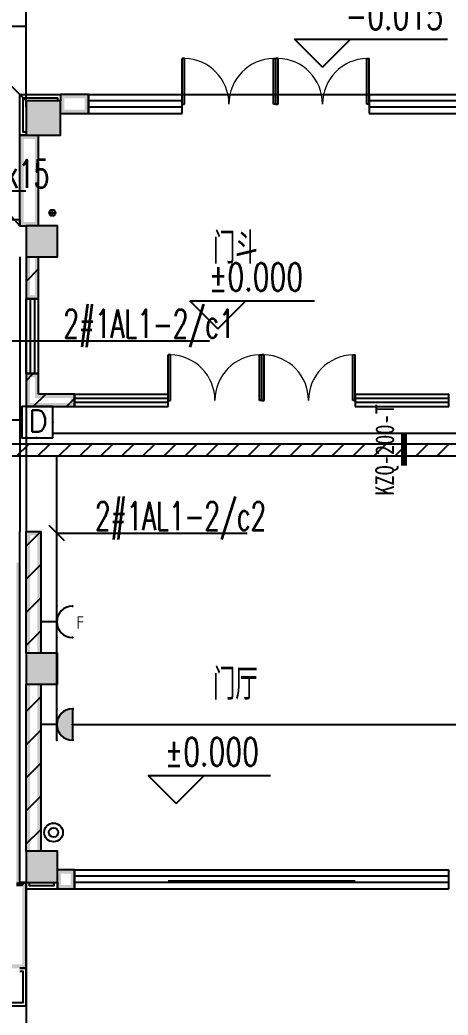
# Model space of a CAD drawing. Extents: x 101023 to 279373, y -114511 to 293844.
# Drawn here: x 181130 to 187992, y 260687 to 276636 of the extents above; entities that cross this region are included whole.
import ezdxf
from ezdxf.enums import TextEntityAlignment as Align

# ---------------------------------------------------------------- set-up
doc = ezdxf.new("R2010")
doc.units = 0
doc.header["$LTSCALE"] = 1000
doc.header["$MEASUREMENT"] = 0
for name, color, linetype in [('A-WALL-PATT', 252, 'Continuous'), ('CABLETRAY', 3, 'Continuous'), ('COLUMN', 2, 'Continuous'), ('DIM-照明', 3, 'Continuous'), ('DIM_ELEV', 3, 'Continuous'), ('E2-楼梯、坡道', 52, 'Continuous'), ('EQUIP-插座', 3, 'Continuous'), ('EQUIP-消防', 3, 'Continuous'), ('PUB_HATCH', 8, 'Continuous'), ('PUB_TEXT', 7, 'Continuous'), ('PUB_WALL', 2, 'Continuous'), ('STAIR', 2, 'Continuous'), ('TEL_HATCH', 8, 'Continuous'), ('WALL', 2, 'Continuous'), ('WINDOW', 2, 'Continuous'), ('WIRE-照明', 6, 'Continuous'), ('抗震支吊架', 2, 'Continuous'), ('排水', 153, 'Continuous'), ('看线', 30, 'Continuous')]:
    doc.layers.add(name, color=color, linetype=linetype)
doc.styles.add('_TCH_DIM', font='simplex.shx', dxfattribs={"bigfont": 'gbcbig.shx'})
doc.styles.add('_TEL_ATTDEF', font='gbenor', dxfattribs={"bigfont": 'gbcbig'})
doc.styles.add('_TEL_DIM', font='simplex.shx', dxfattribs={"width": 0.8, "height": 3.5, "bigfont": 'gbcbig.shx'})
doc.styles.add('kzcad', font='', dxfattribs={"width": 0.8})
doc.styles.get("Standard").update_dxf_attribs({"font": 'simplex.shx', "width": 0.8, "bigfont": 'gbcbig.shx'})
doc.styles.get('kzcad').set_extended_font_data('SimSun')
pattern_1 = [(45, (-908016.57, -754752.9), (-265.16515, 265.16515), [])]

# ---------------------------------------------------------------- blocks, each defined once
blk = doc.blocks.new('$equip$00002810')
for p, q in [((0.5, 0.5), (-0.5, 0.5)), ((0, 0.5), (0, 0))]:
    blk.add_line(p, q)
blk.add_arc((0, 1), 0.5, 180, 0)
for p in [(-0.5, 1), (0.5, 1), (-0.5, 0.5), (0.5, 0.5), (0, 0)]:
    blk.add_point(p)
at = {"color": 7, "style": '_TEL_DIM'}
blk.add_attdef('$TEXT$', text='', height=0.4, dxfattribs=at).set_placement((0.023, 1.257), align=Align.MIDDLE_CENTER)
at = {"color": 7, "style": '_TEL_DIM', "flags": 1}
for tag in ['A', 'REMARK']:
    blk.add_attdef(tag, text='', height=0.000025, dxfattribs=at).set_placement((0, 0), align=Align.MIDDLE_CENTER)
blk = doc.blocks.new('$equip$00002755')
for p, q in [((0.5, 0.5), (-0.5, 0.5)), ((-0.5, 0.5), (-0.5, -0.5)), ((0.5, -0.5), (0.5, 0.5)), ((-0.5, -0.5), (0.5, -0.5))]:
    blk.add_line(p, q)
at = {"const_width": 0.04}
blk.add_lwpolyline([(-0.5, 0.5), (0.5, 0.5), (0.5, -0.5), (-0.5, -0.5), (-0.5, 0.5), (0.5, 0.5)], dxfattribs=at)
for p in [(0, 0.5), (-0.5, 0), (0.5, 0), (-0.027, -0.5)]:
    blk.add_point(p)
at = {"color": 7}
blk.add_attdef('$TEXT$', text='', height=0.4, dxfattribs=at).set_placement((0.026, -0.008), align=Align.MIDDLE_CENTER)
at = {"color": 7, "flags": 1}
for tag, height, p in [('A', 0.00002, (0, 0)), ('B', 0.4, (0.755, -0.254))]:
    blk.add_attdef(tag, text='', height=height, dxfattribs=at).set_placement(p, align=Align.MIDDLE_CENTER)
blk = doc.blocks.new('$equip$00001237')
for p, q in [((-0.5, 1.05), (-0.5, 1)), ((-0.5, 1), (0.5, 1)), ((0.5, 1.05), (0.5, 1)), ((0.5, 0.5), (-0.5, 0.5)), ((0, 0.5), (0, 0))]:
    blk.add_line(p, q)
blk.add_arc((0, 1), 0.5, 180, 0)
for p in [(0, 1), (-0.5, 0.5), (0.5, 0.5), (0, 0)]:
    blk.add_point(p)
for points in [[(0.433, 0.75), (-0.433, 0.75), (0.5, 1), (-0.5, 1)], [(0.25, 0.567), (-0.25, 0.567), (0.433, 0.75), (-0.433, 0.75)], [(0, 0.5), (0, 0.5), (0.25, 0.567), (-0.25, 0.567)]]:
    blk.add_solid(points)
at = {"flags": 9}
blk.add_attdef('A', (0, 0), '', height=0.00002, dxfattribs=at)
blk = doc.blocks.new('ng')
at = {"layer": '排水'}
for p, q in [((345991, 781358), (346091, 781358)), ((346041, 781408), (346041, 781308))]:
    blk.add_line(p, q, dxfattribs=at)
blk.add_circle((346041, 781358), 50, dxfattribs=at)
blk = doc.blocks.new('np')
at = {"layer": '排水'}
for radius in [150, 75]:
    blk.add_circle((345955, 781714), radius, dxfattribs=at)
blk = doc.blocks.new('$WINLIB2D$00000001')
at = {"color": 0}
for points in [[(-0.5, 0.5), (-0.5, -0.5)], [(-0.5, 0.5), (0.5, 0.5)], [(0.5, -0.5), (0.5, 0.5)], [(0.5, 0.1667), (-0.5, 0.1667)], [(0.5, -0.1667), (-0.5, -0.1667)], [(-0.5, -0.5), (0.5, -0.5)]]:
    blk.add_lwpolyline(points, dxfattribs=at)
blk = doc.blocks.new('$DorLib2D$00000002')
for p, q in [((-0.5, 0), (-0.5, 0.4875)), ((-0.475, 0.4875), (-0.5, 0.4875)), ((-0.475, 0), (-0.475, 0.4875)), ((0.475, 0), (0.475, 0.4875)), ((0.475, 0.4875), (0.5, 0.4875)), ((0.5, 0), (0.5, 0.4875)), ((-0.5, 0), (-0.475, 0)), ((0.5, 0), (0.475, 0))]:
    blk.add_line(p, q)
at = {"lineweight": 13}
for centre, start, end in [((-0.4875, 0), 0, 88.53072), ((0.4875, 0), 91.46928, 180)]:
    blk.add_arc(centre, 0.4875, start, end, dxfattribs=at)
blk = doc.blocks.new('_FZH')
blk.add_lwpolyline([(-0.5, -0.5), (0.5, -0.5), (0.5, 0.5), (-0.5, 0.5)], close=True)
at = {"layer": 'PUB_HATCH'}
blk.add_solid([(-0.5, -0.5), (0.5, -0.5), (-0.5, 0.5), (0.5, 0.5)], dxfattribs=at)
blk = doc.blocks.new('A$C40CE5D7B')
at = {"layer": 'A-WALL-PATT'}
h = blk.add_hatch(dxfattribs=at)
h.set_pattern_fill('普通砖', color=256, scale=150, style=0)
h.set_pattern_definition(pattern_1)
h.paths.add_polyline_path([(65100, 106170), (64900, 106170), (64900, 105500), (65100, 105500)])
h = blk.add_hatch(dxfattribs=at)
h.set_pattern_fill('普通砖', color=256, scale=150, style=0)
h.set_pattern_definition(pattern_1)
h.paths.add_polyline_path([(64900, 103770), (65100, 103970), (65100, 104300), (64900, 104300)])
h = blk.add_hatch(dxfattribs=at)
h.set_pattern_fill('普通砖', color=256, scale=150, style=0)
h.set_pattern_definition(pattern_1)
h.paths.add_polyline_path([(65100, 103970), (64900, 103770), (65675, 103770), (65675, 103970)])
h = blk.add_hatch(dxfattribs=at)
h.set_pattern_fill('普通砖', color=256, scale=150, style=0)
h.set_pattern_definition(pattern_1)
h.paths.add_polyline_path([(64900, 99820), (65140, 99820), (65140, 101770), (64900, 101770)])
h = blk.add_hatch(dxfattribs=at)
h.set_pattern_fill('普通砖', color=256, scale=150, style=0)
h.set_pattern_definition(pattern_1)
h.paths.add_polyline_path([(65140, 99320), (64900, 99320), (64900, 96646), (65140, 96646)])
at = {"layer": 'PUB_WALL'}
for points in [[(65450, 108670), (64900, 108670), (64960, 108610), (65390, 108610)], [(64900, 108670), (64900, 108120), (64960, 108180), (64960, 108610)], [(65450, 108120), (65450, 108670), (65390, 108610), (65390, 108180)], [(65900, 108770), (65450, 108770), (65510, 108710), (65840, 108710)], [(65450, 108770), (65450, 108470), (65510, 108530), (65510, 108710)], [(65900, 108470), (65900, 108770), (65840, 108710), (65840, 108530)], [(65450, 108470), (65900, 108470), (65840, 108530), (65510, 108530)], [(64900, 108120), (65450, 108120), (65390, 108180), (64960, 108180)], [(64800, 106670), (64860, 106670), (64860, 108120), (64800, 108120)], [(64800, 108120), (64800, 108060), (65100, 108060), (65100, 108120)], [(65100, 106670), (65100, 108120), (65040, 108120), (65040, 106670)], [(64800, 106670), (65100, 106670), (65100, 106730), (64800, 106730)], [(65400, 106670), (64900, 106670), (64960, 106610), (65340, 106610)], [(64900, 106670), (64900, 106170), (64960, 106230), (64960, 106610)], [(65400, 106170), (65400, 106670), (65340, 106610), (65340, 106230)], [(64900, 106170), (65400, 106170), (65340, 106230), (64960, 106230)], [(64960, 106170), (64900, 106170), (64900, 105500), (64960, 105560)], [(65100, 106170), (65040, 106170), (65040, 105560), (65100, 105500)], [(64900, 105500), (65100, 105500), (65040, 105560), (64960, 105560)], [(65100, 104300), (64900, 104300), (64960, 104240), (65040, 104240)], [(64900, 104300), (64900, 103770), (64960, 103830), (64960, 104240)], [(65100, 103970), (65100, 104300), (65040, 104240), (65040, 103910)], [(64900, 103770), (65675, 103770), (65615, 103830), (64960, 103830)], [(65675, 103970), (65100, 103970), (65040, 103910), (65615, 103910)], [(65675, 103770), (65675, 103970), (65615, 103910), (65615, 103830)], [(64800, 101770), (64800, 101270), (64740, 101270), (64740, 99270), (64800, 99270), (64800, 101770)], [(64800, 101770), (64800, 101770), (64800, 101770)], [(64900, 99820), (64960, 99820), (64960, 101770), (64900, 101770)], [(64900, 101770), (64900, 101710), (65140, 101710), (65140, 101770)], [(65080, 99820), (65140, 99820), (65140, 101770), (65080, 101770)], [(65400, 99820), (64900, 99820), (64960, 99760), (65340, 99760)], [(64900, 99820), (64900, 99320), (64960, 99380), (64960, 99760)], [(65400, 99320), (65400, 99820), (65340, 99760), (65340, 99380)], [(64900, 99320), (65400, 99320), (65340, 99380), (64960, 99380)], [(64800, 96145), (64800, 99270), (64740, 99270), (64740, 96145)], [(64960, 99320), (64900, 99320), (64900, 96646), (64960, 96646)], [(65140, 99320), (65080, 99320), (65080, 96646), (65140, 96646)], [(65400, 96645), (64900, 96645), (64960, 96585), (65340, 96585)], [(64900, 96645), (64900, 96145), (64960, 96205), (64960, 96585)], [(65400, 96145), (65400, 96645), (65340, 96585), (65340, 96205)], [(65675, 96345), (65400, 96345), (65460, 96285), (65615, 96285)], [(65400, 96345), (65400, 96045), (65460, 96105), (65460, 96285)], [(65675, 96045), (65675, 96345), (65615, 96285), (65615, 96105)], [(64900, 96145), (65400, 96145), (65340, 96205), (64960, 96205)], [(64900, 96145), (64740, 96145), (64740, 96085), (64840, 96085)], [(64900, 94770), (64900, 96145), (64840, 96085), (64840, 94770)], [(65400, 96045), (65675, 96045), (65615, 96105), (65460, 96105)], [(64600, 94770), (64900, 94770), (64900, 94830), (64600, 94830)]]:
    blk.add_hatch(color=256, dxfattribs=at).paths.add_polyline_path(points)
for points in [[(64900, 108120), (64800, 108120), (64800, 108770), (65450, 108770), (65450, 108670)], [(64900, 108170), (64850, 108170), (64850, 108720), (65400, 108720), (65400, 108670)], [(64300, 106670), (64300, 106770), (64800, 106770), (64800, 106670)], [(64900, 96145), (64900, 96045), (65400, 96045), (65400, 96145)], [(64950, 96145), (64950, 96095), (65350, 96095), (65350, 96145)], [(64300, 94270), (64300, 94170), (64900, 94170), (64900, 94770), (64800, 94770)], [(64350, 94270), (64350, 94220), (64850, 94220), (64850, 94720), (64800, 94720)]]:
    blk.add_lwpolyline(points)
at = {"layer": 'DIM_ELEV'}
for p, q in [((69650, 109209), (69200, 109659)), ((69200, 109659), (71651, 109659)), ((69650, 109209), (70100, 109659)), ((67972, 105018), (67522, 105468)), ((67522, 105468), (69523, 105468)), ((67972, 105018), (68422, 105468)), ((67303, 97408), (66853, 97858)), ((66853, 97858), (68815, 97858)), ((67303, 97408), (67753, 97858))]:
    blk.add_line(p, q, dxfattribs=at)
at = {"layer": 'E2-楼梯、坡道'}
blk.add_line((64900, 96170), (64900, 91620), dxfattribs=at)
blk.add_lwpolyline([(64900, 108570), (64900, 108570), (64900, 111570), (72940, 111570), (72940, 108670)], dxfattribs=at)
at = {"layer": 'WALL'}
for p, q in [((65900, 108770), (65450, 108770)), ((65450, 108770), (65450, 108670)), ((65900, 108470), (65900, 108770)), ((65450, 108470), (65900, 108470)), ((64800, 106670), (64800, 108120)), ((64800, 108120), (64900, 108120)), ((65100, 106670), (65100, 108120)), ((64800, 106670), (64900, 106670)), ((64900, 106170), (64900, 105500)), ((65100, 105500), (65100, 106170)), ((64900, 105500), (65100, 105500)), ((65100, 104300), (64900, 104300)), ((64900, 104300), (64900, 103770)), ((65100, 103970), (65100, 104300)), ((65675, 103970), (65100, 103970)), ((65675, 103770), (65675, 103970)), ((64900, 103770), (65675, 103770)), ((64800, 101770), (64800, 101770)), ((64800, 99270), (64800, 101770)), ((64900, 99820), (64900, 101770)), ((64900, 101770), (65140, 101770)), ((65140, 99820), (65140, 101770)), ((64800, 96145), (64800, 99270)), ((64900, 96646), (64900, 99320)), ((65140, 96646), (65140, 99320)), ((65675, 96345), (65400, 96345)), ((65675, 96045), (65675, 96345)), ((64900, 96145), (64800, 96145)), ((64900, 94770), (64900, 96145)), ((65400, 96145), (65400, 96045)), ((65400, 96045), (65675, 96045)), ((64800, 94770), (64900, 94770))]:
    blk.add_line(p, q, dxfattribs=at)
at = {"layer": 'WINDOW'}
for p, q in [((67400, 108770), (68900, 108770)), ((68900, 108770), (70400, 108770)), ((67175, 96170), (70175, 96170))]:
    blk.add_line(p, q, dxfattribs=at)
at = {"layer": '排水'}
for p, q in [((64900, 108670), (63700, 109870)), ((63700, 107870), (64800, 106670))]:
    blk.add_line(p, q, dxfattribs=at)
blk.add_lwpolyline([(17650, 89770), (17650, 95070), (7900, 95070), (7900, 97370), (7300, 97370), (7300, 107570), (7900, 107570), (7900, 109870), (58850, 109870), (58850, 107870), (63700, 107870), (63700, 109870), (64900, 109870)], dxfattribs=at)
at = {"layer": '看线'}
for p, q in [((64800, 106170), (64801, 101770)), ((64900, 106170), (64900, 101770))]:
    blk.add_line(p, q, dxfattribs=at)
at = {"layer": 'COLUMN'}
for p, xscale, yscale, zscale, rotation in [((65175, 108395), 549.9033198136603, 549.9999997576233, 549.9999997576233, 359.9999999696396), ((65150, 106420), 499.9033203548752, 499.9999996453989, 499.9999996453989, 359.9999999886853), ((65150, 99570), 499.9999997596024, 500.0000003057066, 500.0000003057066, 359.9999999820974), ((65150, 96395), 499.9999997596024, 500.0000003057066, 500.0000003057066, 359.9999999820974)]:
    blk.add_blockref('_FZH', p, dxfattribs=dict(at, xscale=xscale, yscale=yscale, zscale=zscale, rotation=rotation))
at = {"layer": 'WINDOW'}
for name, p, xscale, yscale, zscale in [('$DorLib2D$00000002', (68150, 108620), 1500, 1500, 1500), ('$DorLib2D$00000002', (69650, 108620), 1500, 1500, 1500), ('$WINLIB2D$00000001', (66650, 108620), 1500, 300, 1500), ('$WINLIB2D$00000001', (71150, 108620), 1500, 300, 1500), ('$DorLib2D$00000002', (67925, 103870), 1500, 1500, 1500), ('$DorLib2D$00000002', (69425, 103870), 1500, 1500, 1500), ('$WINLIB2D$00000001', (66425, 103870), 1500, 200, 1500), ('$WINLIB2D$00000001', (70925, 103870), 1500, 200, 1500), ('$WINLIB2D$00000001', (68675, 96195), 6000, 300, -6000)]:
    blk.add_blockref(name, p, dxfattribs=dict(at, xscale=xscale, yscale=yscale, zscale=zscale))
at = {"layer": 'WINDOW', "xscale": 1200, "yscale": 200, "zscale": 1200, "rotation": 90}
blk.add_blockref('$WINLIB2D$00000001', (65000, 104900), dxfattribs=at)
at = {"layer": '排水'}
for name, p in [('ng', (-280723, -674482)), ('np', (-280616, -684768))]:
    blk.add_blockref(name, p, dxfattribs=at)
at = {"layer": 'DIM_ELEV', "color": 7, "style": '_TCH_DIM', "width": 0.705882}
for s, p in [('-0.015', (70016, 109817)), ('%%P0.000', (67828, 105625)), ('%%P0.000', (67120, 98016))]:
    blk.add_text(s, height=446.2, dxfattribs=at).set_placement(p)
at = {"layer": 'PUB_TEXT'}
for s, p in [('门斗', (67891, 106063)), ('门厅', (67891, 99073))]:
    blk.add_text(s, height=500, dxfattribs=at).set_placement(p)

msp = doc.modelspace()

# ---------------------------------------------------------------- linework, layer by layer
at = {"layer": 'CABLETRAY'}
for p, q in [((178265, 269844), (232510, 269844)), ((232510, 269644), (178265, 269644))]:
    msp.add_line(p, q, dxfattribs=at)
at = {"layer": 'DIM-照明'}
msp.add_line((181843, 268287), (181596, 268535), dxfattribs=at)
for points in [[(178462, 273895), (181224, 273895)], [(180082, 271493), (181716, 271493)], [(181716, 271493), (184167, 271493)], [(181720, 268411), (182223, 268411)], [(182223, 268411), (184774, 268411)]]:
    msp.add_lwpolyline(points, dxfattribs=at)
at = {"layer": 'TEL_HATCH', "linetype": 'Continuous'}
for p, q in [((181076, 269644), (181276, 269844)), ((181413, 269644), (181613, 269844)), ((181750, 269644), (181950, 269844)), ((182087, 269644), (182287, 269844)), ((182423, 269644), (182623, 269844)), ((182760, 269644), (182960, 269844)), ((183097, 269644), (183297, 269844)), ((183434, 269644), (183634, 269844)), ((183771, 269644), (183971, 269844)), ((184107, 269644), (184307, 269844)), ((184444, 269644), (184644, 269844)), ((184781, 269644), (184981, 269844)), ((185118, 269644), (185318, 269844)), ((185454, 269644), (185654, 269844)), ((185791, 269644), (185991, 269844)), ((186128, 269644), (186328, 269844)), ((186465, 269644), (186665, 269844)), ((186801, 269644), (187001, 269844)), ((187138, 269644), (187338, 269844)), ((187475, 269644), (187675, 269844)), ((187812, 269644), (188012, 269844))]:
    msp.add_line(p, q, dxfattribs=at)
at = {"layer": 'WIRE-照明'}
for p, q in [((178077, 270225), (181158, 270225)), ((199530, 270009), (181658, 270009)), ((181720, 267240), (181720, 269644))]:
    msp.add_line(p, q, dxfattribs=at)
at = {"layer": 'WIRE-照明', "linetype": 'Continuous'}
for p, q in [((181720, 265595), (181720, 266740)), ((181970, 265345), (188530, 265345))]:
    msp.add_line(p, q, dxfattribs=at)
at = {"layer": '抗震支吊架', "color": 2, "const_width": 100}
msp.add_lwpolyline([(187286, 269494), (187286, 269994)], dxfattribs=at)

# ---------------------------------------------------------------- block references
at = {"layer": 'EQUIP-插座'}
ref = msp.add_blockref('$equip$00002810', (181470, 266990), dxfattribs=dict(at, xscale=500, yscale=500, zscale=500, rotation=270))
ref.add_attrib('$TEXT$', 'F', dxfattribs={"layer": '0', "color": 7, "height": 200, "style": '_TEL_ATTDEF'}).set_placement((182098, 266978), align=Align.MIDDLE_CENTER)
at = {"layer": 'EQUIP-插座', "xscale": 500, "yscale": 500, "zscale": 500, "rotation": 270}
msp.add_blockref('$equip$00001237', (181470, 265345), dxfattribs=at)
at = {"layer": 'EQUIP-消防', "ltscale": 5}
ref = msp.add_blockref('$equip$00002755', (181408, 270188), dxfattribs=dict(at, xscale=500, yscale=500, zscale=500))
ref.add_attrib('$TEXT$', 'D', dxfattribs={"layer": '0', "color": 7, "height": 350}).set_placement((181421, 270207), align=Align.MIDDLE_CENTER)
at = {"layer": 'STAIR'}
msp.add_blockref('A$C40CE5D7B', (116330, 166668), dxfattribs=at)

# ---------------------------------------------------------------- texts
at = {"layer": 'DIM-照明', "color": 7, "style": '_TEL_DIM', "width": 0.64}
for s, p in [('2#1AK1-2/k15', (178575, 273945)), ('2#1AL1-2/c1', (181828, 271543)), ('2#1AL1-2/c2', (182335, 268461))]:
    msp.add_text(s, height=450, dxfattribs=at).set_placement(p)
at = {"layer": '抗震支吊架', "color": 2, "style": 'kzcad', "width": 0.8}
msp.add_text('KZQ-200-T', height=300, rotation=89.8854, dxfattribs=at).set_placement((187126, 269744), align=Align.CENTER)

doc.saveas('drawing.dxf')
